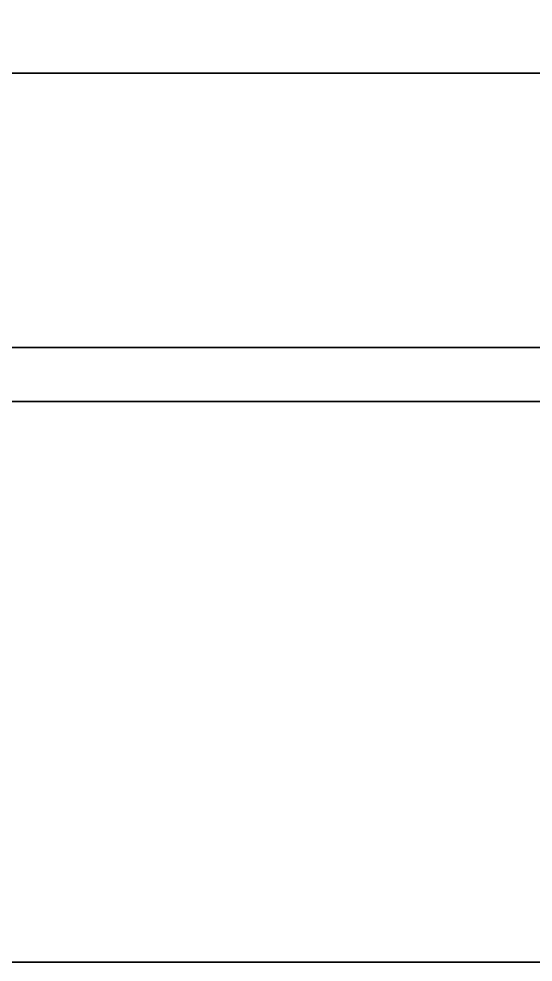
# Model space of a CAD drawing. Header units: metres. Extents: x 0 to 34.6, y -10.7 to 20.6.
# Drawn here: x 26.0078 to 26.1525, y 0 to 0.2653 of the extents above; entities that cross this region are included whole.
import ezdxf

# ---------------------------------------------------------------- set-up
doc = ezdxf.new("R2010")
doc.units = ezdxf.units.M
doc.header["$MEASUREMENT"] = 0
doc.layers.get('0').update_dxf_attribs({"linetype": 'CONTINUOUS'})
doc.layers.add('PYDXF', color=90, linetype='CONTINUOUS')

msp = doc.modelspace()

# ---------------------------------------------------------------- linework, layer by layer
for points in [[(26, 0), (30, 0), (30, 0.25), (26, 0.25)], [(26, 0), (26, 0.25), (30, 0.25), (30, 0)], [(26.19705, 0.17292, 2.5), (26.19705, 0.15768, 2.5), (24.65584, 0.15768, 2.5), (24.65584, 0.17292, 2.5)], [(26.19705, 0.15768, 2.5), (26.19705, 0.17292, 2.5), (24.65584, 0.17292, 2.5), (24.65584, 0.15768, 2.5)], [(26.19705, 0.15768, 2.5), (26.19705, 0.15768, 2.5), (24.65584, 0.15768, 2.5)], [(26, 0), (30, 0), (30, 0), (26, 0)]]:
    msp.add_3dface(points)
at = {"layer": 'PYDXF', "linetype": 'Continuous'}
msp.add_lwpolyline([(0, 8.5), (30, 8.5), (30, 0), (0, 0)], close=True, dxfattribs=at)

doc.saveas('drawing.dxf')
